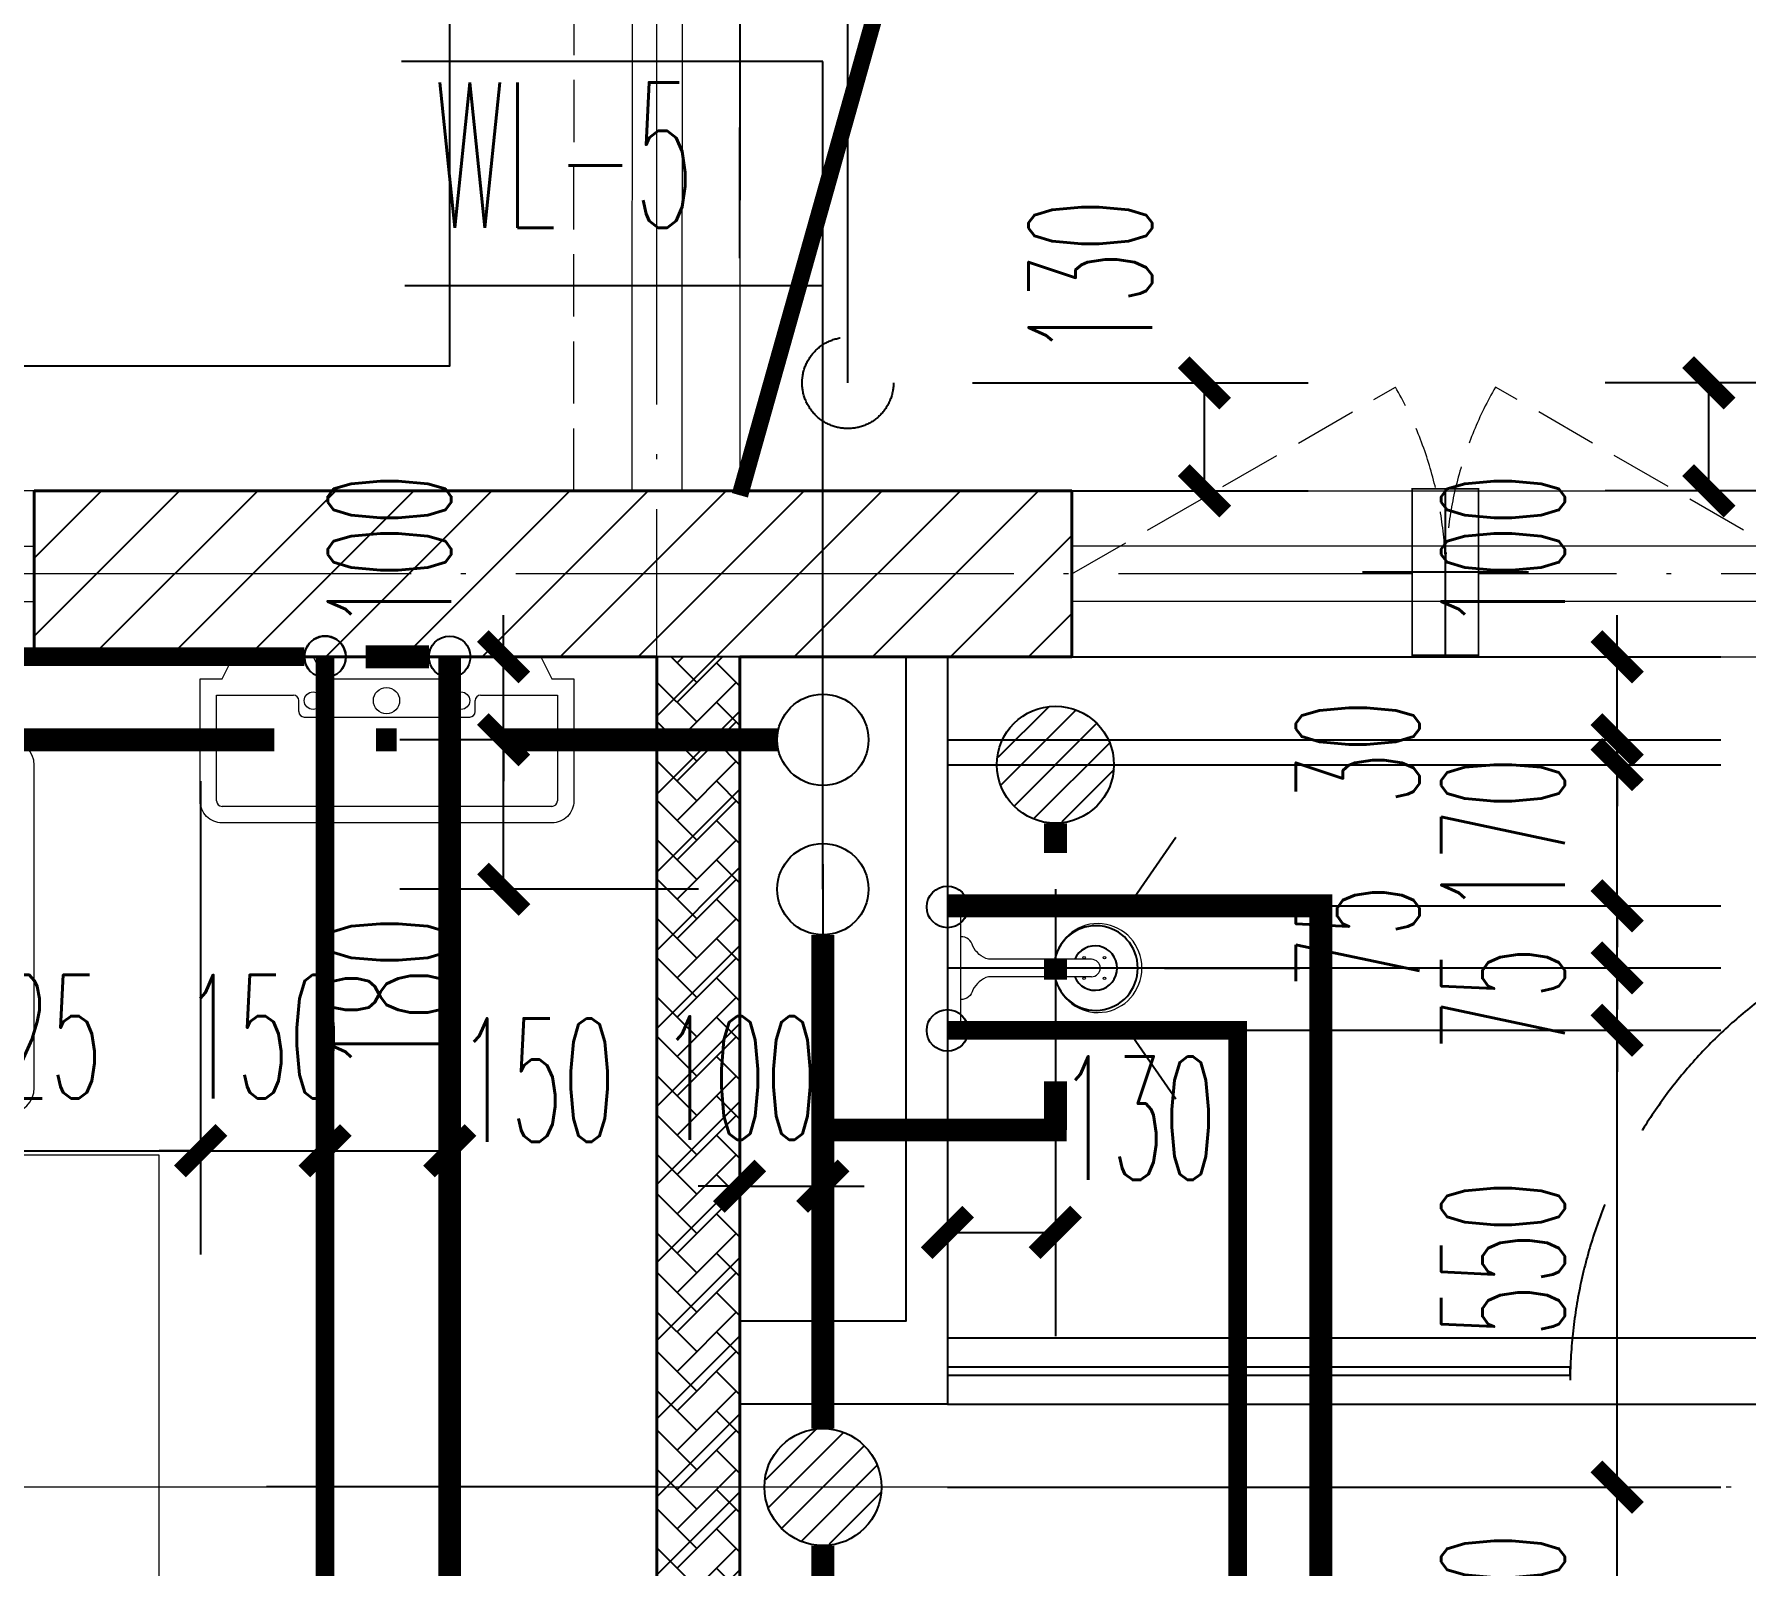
# Model space of a CAD drawing. Extents: x 27938 to 1042331, y -235042 to 1535213.
# Drawn here: x 699367 to 701428, y 142487 to 144332 of the extents above; entities that cross this region are included whole.
import ezdxf

# ---------------------------------------------------------------- set-up
doc = ezdxf.new("R2010")
doc.units = 0
doc.header["$LTSCALE"] = 1000
doc.header["$MEASUREMENT"] = 0
doc.linetypes.add('DASH', pattern=[0.35, 0.25, -0.1])
doc.linetypes.add('DOTE', pattern=[2.42, 2, -0.2, 0.02, -0.2])
for name, color, linetype in [('$RECOVER_210609100354-13', 7, 'Continuous'), ('$RECOVER_210609100354-32', 7, 'Continuous'), ('$RECOVER_210609100354-5', 7, 'Continuous'), ('3.5方案汇报，与郭总、侯月琴确定户型_t8$0$2020.03.04 -1安徽标准化洋房户型(UA）_t8_t8$0$看线', 154, 'Continuous'), ('DIM_污水', 3, 'Continuous'), ('DIM_雨水', 3, 'Continuous'), ('DIM_餐饮排水', 3, 'Continuous'), ('EQUIP_地漏', 7, 'Continuous'), ('IP-bath&kitchen-JOHNSON', 4, 'Continuous'), ('P-bath&kitchen-JOHNSON', 4, 'Continuous'), ('PIPE-污水', 2, 'W'), ('PIPE-热给水', 5, 'RJ1'), ('PIPE-给水', 3, 'J1'), ('PIPE-餐饮排水', 41, 'P'), ('TWT_DIM', 3, 'Continuous'), ('VPIPE-污水', 2, 'W'), ('VPIPE-热给水', 5, 'RJ1'), ('VPIPE-给水', 3, 'TG_J'), ('VPIPE-雨水', 4, 'DASH'), ('VPIPE-餐饮排水', 41, 'P'), ('保温', 6, 'Continuous'), ('机电标识类', 1, 'Continuous'), ('看线', 251, 'Continuous')]:
    doc.layers.add(name, color=color, linetype=linetype)
for name, color, linetype, lineweight in [('DOTE', 19, 'DOTE', 9), ('LVTRY', 1, 'Continuous', 13), ('WALL', 9, 'Continuous', 40), ('WINDOW', 8, 'Continuous', 15), ('平面-栏杆', 135, 'Continuous', 15), ('平面-看线', 45, 'Continuous', 15), ('平面-空调室内机', 176, 'Continuous', 9), ('平面-空调预留孔', 173, 'Continuous', 15), ('空调', 76, 'Continuous', 13)]:
    doc.layers.add(name, color=color, linetype=linetype, lineweight=lineweight)
doc.styles.add('_TCH_DIM_T3', font='SIMPLEX.shx', dxfattribs={"width": 0.494118, "bigfont": 'GBCBIG.shx'})
doc.styles.add('_TWT_SERIAL', font='simplex.shx', dxfattribs={"width": 0.6, "oblique": 10, "height": 3, "bigfont": 'aadri.shx'})
doc.styles.add('DIM_FONT', font='SIMPLEX.shx', dxfattribs={"width": 0.56})
doc.styles.get("Standard").update_dxf_attribs({"font": 'gbenor.shx', "bigfont": 'gbcbig.shx'})
doc.styles.add('TG_LINETYPE', font='SIMPLEX', dxfattribs={"width": 0.8, "height": 3, "bigfont": 'HZTXT'})
doc.linetypes.add('J1', pattern='A,3,-0.2,["J1",Standard,S=0.25,R=0,X=-0.1,Y=-0.115],-0.35', length=3.55)
doc.linetypes.add('P', pattern='A,3,-0.2,["P",Standard,S=0.25,R=0,X=-0.1,Y=-0.115],-0.2', length=3.4)
doc.linetypes.add('RJ1', pattern='A,3,-0.2,["RJ1",Standard,S=0.25,R=0,X=-0.1,Y=-0.115],-0.5', length=3.7)
doc.linetypes.add('TG_J', pattern='A,2,-0.22,["J",TG_LINETYPE,S=0.1,R=0,X=-0.18,Y=-0.15],0', length=2.22)
doc.linetypes.add('W', pattern='A,3,-0.2,["W",Standard,S=0.25,R=0,X=-0.1,Y=-0.115],-0.2', length=3.4)
doc.dimstyles.new('_TWT_ARCH&&50', dxfattribs={"dimtxt": 148.75, "dimasz": 50, "dimexe": 125, "dimexo": 150, "dimgap": 63.125, "dimtad": 1, "dimdec": 0, "dimzin": 0, "dimdsep": 46, "dimtxsty": '_TCH_DIM_T3', "dimblk": 'ARCHTICK', "dimcen": 0.09, "dimclrt": 7, "dimazin": 2, "dimtfac": 1, "dimtdec": 0, "dimtix": 1, "dimtmove": 2, "dimatfit": 3, "dimfxl": 1, "dimtolj": 1, "dimtzin": 0, "dimarcsym": 0})
pattern_1 = [(45, (0, 47.75), (-47.022601, 47.022601), [])]

# ---------------------------------------------------------------- blocks, each defined once
blk = doc.blocks.new('GFDGDGRDGRDG')
at = {"layer": 'DOTE', "linetype": 'DOTE', "ltscale": 0.3}
for p, q in [((593293.7, 368758.3), (593293.7, 376108.3)), ((626393.7, 371458.3), (573593.7, 371458.3)), ((573593.7, 370358.3), (626393.7, 370358.3))]:
    blk.add_line(p, q, dxfattribs=at)
blk = doc.blocks.new('dongkong')
at = {"color": 0}
blk.add_wipeout([(-603756, 210771), (-603756, 210570.8), (-603836, 210570.8), (-603836, 210771)], dxfattribs=at)
at = {"layer": '机电标识类', "color": 0, "linetype": 'DASH', "ltscale": 400}
for p, q in [((-603796, 210771), (-603796, 210570.8)), ((-603896, 210670.7), (-603696, 210670.7))]:
    blk.add_line(p, q, dxfattribs=at)
at = {"layer": '空调', "color": 0, "linetype": 'DASH', "const_width": 2}
blk.add_lwpolyline([(-603756, 210771), (-603756, 210570.8), (-603836, 210570.8), (-603836, 210771)], close=True, dxfattribs=at)
blk = doc.blocks.new('VDVDVDCZSCCS')
at = {"layer": '保温', "linetype": 'ByBlock', "ltscale": 10}
h = blk.add_hatch(dxfattribs=at)
h.set_pattern_fill('AR-HBONE', color=251, scale=55)
h.set_pattern_definition([(45, (0, 0), (0, 47.4157523), [100.584, -33.528]), (135, (23.708, 23.708), (3e-15, 47.4157523), [100.584, -33.528])])
h.paths.add_polyline_path([(554116.6, 373623.7), (554116.5, 371023.7), (554016.5, 371023.7), (554016.6, 373623.7)])
at = {"layer": '保温', "color": 251, "linetype": 'ByBlock', "ltscale": 10}
blk.add_line((554116.6, 373623.7), (554016.6, 373623.7), dxfattribs=at)
blk = doc.blocks.new('rtyg7uyhg')
at = {"layer": 'LVTRY', "color": 0}
for p, q in [((194234.6, 45488.8), (193621, 45488.8)), ((193590.3, 45458.1), (193590.3, 45069.5)), ((193925.8, 45440.4), (193940.1, 45432.2)), ((194265.3, 45069.5), (194265.3, 45458.1)), ((193896.4, 45429.9), (193857.6, 45326.3)), ((193682.3, 45407), (193887.8, 45407)), ((193875.3, 45316), (193945.6, 45401.5)), ((194111.9, 45407), (194173.3, 45407)), ((193621, 45130.8), (193621, 45345.6)), ((194009.6, 45345.6), (194009.6, 45130.8)), ((194050.5, 45130.8), (194050.5, 45345.6)), ((194234.6, 45345.6), (194234.6, 45130.8)), ((193857.6, 45326.3), (193875.3, 45316)), ((193948.3, 45069.5), (193682.3, 45069.5)), ((194173.3, 45069.5), (194111.9, 45069.5)), ((193621, 45038.8), (194234.6, 45038.8))]:
    blk.add_line(p, q, dxfattribs=at)
for centre, radius in [((193866.4, 45437.7), 20.5), ((193989.2, 45437.7), 20.5), ((194071, 45437.7), 20.5), ((193815.3, 45238.2), 25.6), ((194137.5, 45238.2), 25.6)]:
    blk.add_circle(centre, radius, dxfattribs=at)
for centre, radius, start, end in [((193621, 45458.1), 30.7, 90, 180), ((194234.6, 45458.1), 30.7, 360, 90), ((193915.6, 45422.7), 20.5, 60, 159.4623), ((193929.8, 45414.5), 20.5, 320.5377, 60), ((193682.3, 45345.6), 61.4, 90, 180), ((193948.3, 45345.6), 61.4, 360, 90), ((194111.9, 45345.6), 61.4, 90, 180), ((194173.3, 45345.6), 61.4, 360, 90), ((193682.3, 45130.8), 61.4, 180, 270), ((193948.3, 45130.8), 61.4, 270, 360), ((194111.9, 45130.8), 61.4, 180, 270), ((194173.3, 45130.8), 61.4, 270, 360), ((193621, 45069.5), 30.7, 180, 270), ((194234.6, 45069.5), 30.7, 270, 360)]:
    blk.add_arc(centre, radius, start, end, dxfattribs=at)
at = {"layer": 'LVTRY', "color": 0, "style": 'DIM_FONT', "width": 0.8, "flags": 9}
for tag in ['YSIZE', 'XSIZE']:
    blk.add_attdef(tag, (193927.8, 45487.8), '', height=0.5, rotation=90, dxfattribs=at)
blk = doc.blocks.new('FRSDFDGDGDRGDR')
at = {"layer": '平面-空调预留孔', "color": 0}
for p, q in [((699618.9, 775447.8), (699746.3, 775447.8)), ((699746.3, 775447.8), (699746.3, 775355.4)), ((699612.3, 775044), (699612.3, 775441.2)), ((699726.5, 775348.8), (699739.7, 775348.8)), ((699719.9, 775342.2), (699719.9, 775143)), ((699726.5, 775136.4), (699739.7, 775136.4)), ((699746.3, 775129.8), (699746.3, 775037.4)), ((699746.3, 775037.4), (699618.9, 775037.4))]:
    blk.add_line(p, q, dxfattribs=at)
blk.add_lwpolyline([(699766.1, 775166.7), (699792.5, 775153.5), (699792.5, 775057.2), (699766.1, 775044), (699766.1, 775017.6), (699618.9, 775017.6, -0.414214), (699592.5, 775044), (699592.5, 775441.2, -0.414214), (699618.9, 775467.6), (699766.1, 775467.6), (699766.1, 775441.2), (699792.5, 775428), (699792.5, 775331.6), (699766.1, 775318.4)], format="xyb", close=True, dxfattribs=at)
for centre, radius in [((699739.7, 775331.6), 10.6), ((699739.7, 775243.2), 15.8), ((699739.7, 775153.5), 10.6)]:
    blk.add_circle(centre, radius, dxfattribs=at)
for centre, start, end in [((699618.9, 775441.2), 90, 180), ((699726.5, 775342.2), 90, 180), ((699739.7, 775355.4), 270, 360), ((699726.5, 775143), 180, 270), ((699739.7, 775129.8), 0, 90), ((699618.9, 775044), 180, 270)]:
    blk.add_arc(centre, 6.6, start, end, dxfattribs=at)
blk = doc.blocks.new('vcxvcdfvdxv')
at = {"layer": 'LVTRY', "color": 0}
blk.add_lwpolyline([(582893.7, 368758.3), (582893.7, 370758.3), (583993.7, 370758.3), (583993.7, 369632.3)], dxfattribs=at)
at = {"color": 8, "rotation": 90}
blk.add_blockref('FRSDFDGDGDRGDR', (1359511.2, -328434.2), dxfattribs=at)
at = {"color": 8}
blk.add_blockref('rtyg7uyhg', (389578.4, 325769.5), dxfattribs=at)
blk = doc.blocks.new('135')
blk.add_hatch(color=0).paths.add_polyline_path([(4.8, 1.8), (3.6, -1), (-4.7, 2.5), (-3.5, 5.3)])
at = {"color": 0}
for p, q in [((-5, 10.9), (-5, 30.5)), ((0, 0), (0, 39.1)), ((5, 10.9), (5, 32.3)), ((-6.3, 2.6), (5.4, -2.3)), ((-5.7, 2.9), (-5.2, 2.7)), ((-5.6, 18.9), (-3.4, 19.4)), ((-3.4, 19.4), (-5.5, 19.4)), ((5.2, 10.9), (-5.3, 10.9)), ((5.2, 9.7), (-5.2, 9.7)), ((-5.2, 2.7), (-3.8, 5.9)), ((-3.8, 5.9), (5.4, 2.1)), ((5.6, 18.9), (3.4, 19.3)), ((3.4, 19.3), (5.6, 19.3)), ((4.1, -1.2), (5.4, 2.1)), ((4.1, -1.2), (5.7, -1.8))]:
    blk.add_line(p, q, dxfattribs=at)
for centre, radius, start, end in [((6.2, 15.8), 13.5, 151.0147, 204.8403), ((-5.2, 22.1), 0.5, 335.7643, 151.0147), ((3.8, 18.1), 9.42, 155.7643, 171.9773), ((5.2, 22.3), 0.5, 29.8425, 204.574), ((-5.9, 17.2), 11.7, 10.475, 24.574), ((-6, 15.8), 13.4, 334.9111, 29.8425), ((13.5, 4.2), 20.5, 163.0924, 182.0012), ((-6, 3.6), 1, 184.2275, 248.4661), ((8.6, 15.5), 14.6, 166.278, 198.0953), ((13.5, 4.2), 19.5, 163.7443, 182.5269), ((-5.5, 3.3), 0.5, 181.9385, 247.2597), ((29.1, 6.7), 24, 172.9439, 199.2318), ((-6.3, 15.4), 12.4, 338.6449, 16.0476), ((26.4, 6.3), 20.6, 169.1454, 199.9526), ((5.9, -1.2), 1.17, 247.4597, 19.9526), ((5.9, -1.4), 0.5, 247.4597, 19.2318)]:
    blk.add_arc(centre, radius, start, end, dxfattribs=at)
blk.add_open_spline([(-5, 30.5), (-4.1, 31.3), (-2.3, 33), (0.9, 29.2), (3.5, 31.1), (5, 32.3)], degree=3, knots=[0, 0, 0, 0, 3.066329, 6.218313, 11.124135, 11.124135, 11.124135, 11.124135], dxfattribs=at)
blk = doc.blocks.new('SDFAWERAWER')
at = {"layer": 'LVTRY', "color": 0}
for p, q in [((593987.8, -1242190.5), (593978.2, -1242214)), ((594017.1, -1242202.5), (593987.8, -1242190.5)), ((594015.8, -1242220.4), (594027.2, -1242192.7)), ((594027.2, -1242192.7), (594033, -1242195.1)), ((593941.2, -1242210.1), (593783.7, -1242594.8)), ((593941.2, -1242210.1), (593964.6, -1242219.7)), ((594025.7, -1242203.9), (594018.5, -1242221.5)), ((594025.4, -1242210.8), (594021.5, -1242220.3)), ((594022.6, -1242211.4), (594029.8, -1242193.8)), ((594025.4, -1242210.8), (594031.1, -1242196.8)), ((594029.8, -1242193.8), (594031.1, -1242196.8)), ((594032.2, -1242197.2), (594033, -1242195.1)), ((594033, -1242195.1), (594034, -1242197.4)), ((594033.8, -1242197.9), (594034, -1242197.4)), ((594047.3, -1242200.9), (594035.9, -1242228.7)), ((594037.3, -1242210.8), (594088, -1242231.6)), ((594038.6, -1242229.7), (594045.2, -1242213.6)), ((594041.6, -1242228.5), (594051.2, -1242205)), ((594049.9, -1242202), (594043.3, -1242218.2)), ((594047.3, -1242200.9), (594049.9, -1242202)), ((594049.9, -1242202), (594051.2, -1242205)), ((593964.6, -1242219.7), (593807.2, -1242604.4)), ((594007.5, -1242226), (593978.2, -1242214)), ((594015.8, -1242220.4), (594021.7, -1242222.8)), ((594018.5, -1242221.5), (594021.5, -1242220.3)), ((594022.6, -1242220.7), (594021.7, -1242222.8)), ((594021.7, -1242222.8), (594023.9, -1242221.9)), ((594024.2, -1242221.4), (594023.9, -1242221.9)), ((594027.7, -1242234.3), (594078.4, -1242255)), ((594035.9, -1242228.7), (594038.6, -1242229.7)), ((594038.6, -1242229.7), (594041.6, -1242228.5)), ((594057.1, -1242246.3), (594066.7, -1242222.8)), ((593783.7, -1242594.8), (593807.2, -1242604.4)), ((593803.2, -1242641.3), (593812.8, -1242617.9)), ((593812.8, -1242617.9), (593842.2, -1242629.9)), ((593803.2, -1242641.3), (593832.6, -1242653.3)), ((593842.2, -1242629.9), (593832.6, -1242653.3)), ((593845.2, -1242628.6), (593833.8, -1242656.3)), ((593847.8, -1242629.7), (593836.5, -1242657.4)), ((593845.2, -1242628.6), (593842.2, -1242629.9)), ((593847.8, -1242629.7), (593845.2, -1242628.6)), ((593847.1, -1242661.8), (593858.5, -1242634.1)), ((593849.8, -1242662.9), (593861.2, -1242635.2)), ((593852.1, -1242661.9), (593862.1, -1242637.4)), ((593858.5, -1242634.1), (593861.2, -1242635.2)), ((593861.2, -1242635.2), (593862.1, -1242637.4)), ((593833.8, -1242656.3), (593832.6, -1242653.3)), ((593836.5, -1242657.4), (593833.8, -1242656.3)), ((593847.1, -1242661.8), (593849.8, -1242662.9))]:
    blk.add_line(p, q, dxfattribs=at)
blk.add_lwpolyline([(593823.5, -1242717), (594045.8, -1242173.9), (594036.5, -1242170.2), (593814.2, -1242713.2)], close=True, dxfattribs=at)
blk.add_arc((594075.3, -1242240), 15.3, 281.7932, 33.7019, dxfattribs=at)
for centre, major_axis, start_param, end_param in [((593974.2, -1242223.6), (3.93, 9.6), 0, 1.570796), ((593816.8, -1242608.3), (13.5, 33.1), 1.570796, 3.141593), ((593816.8, -1242608.3), (3.93, 9.6), 1.570796, 3.141593)]:
    blk.add_ellipse(centre, major_axis=major_axis, ratio=1, start_param=start_param, end_param=end_param, dxfattribs=at)
at = {"layer": 'P-bath&kitchen-JOHNSON', "color": 0, "linetype": 'DASH'}
blk.add_arc((593809.8, -1242714), 586.2, 67.5369, 157.1325, dxfattribs=at)
at = {"layer": 'LVTRY', "color": 8, "xscale": -1, "rotation": 157.7329157530927}
blk.add_blockref('135', (594045.3, -1242161.9), dxfattribs=at)
blk = doc.blocks.new('A$C5DCB2F21')
at = {"layer": 'IP-bath&kitchen-JOHNSON', "color": 0}
for p, q in [((-68.3, -213.2), (-157.7, -275)), ((68.2, -213.2), (157.6, -275)), ((-0.1, -261.4), (-0.1, -424.7))]:
    blk.add_line(p, q, dxfattribs=at)
for centre, major_axis, ratio, start_param, end_param in [((0, -178.8), (-51, 0), 0.990052, -1.36297, 4.504563), ((0, -177.8), (-26.8, 0), 0.994812, -1.167677, 4.309269)]:
    blk.add_ellipse(centre, major_axis=major_axis, ratio=ratio, start_param=start_param, end_param=end_param, dxfattribs=at)
at = {"layer": 'LVTRY', "color": 0}
for p, q in [((73.6, 0), (-73.6, 0)), ((-10.5, -173.5), (-10.5, -49.3)), ((10.6, -173.5), (10.6, -49.3))]:
    blk.add_line(p, q, dxfattribs=at)
blk.add_lwpolyline([(73.6, 0), (73.6, -15.8), (-73.6, -15.8), (-73.6, 0)], dxfattribs=at)
for points in [[(-26.3, -30.7, -0.364142), (-37.8, -15.8, -0.020495)], [(26.3, -30.7, 0.364142), (37.8, -15.8, 0.020495)], [(-10.5, -49.4, 0.214893), (-26.3, -30.7, 7.649644)], [(10.6, -49.3, -0.21439), (26.3, -30.7, -7.649644)]]:
    blk.add_lwpolyline(points, format="xyb", dxfattribs=at)
blk.add_arc((0, -173.5), 10.5, 180, 0, dxfattribs=at)
for centre, major_axis, ratio, start_param, end_param in [((0, -181.3), (53.6, 0), 0.987577, 1.76809, 7.656688), ((-12.4, -164.7), (0, 1.43), 0.85, -1.570796, 4.712389), ((12.5, -164.7), (0, 1.43), 0.85, 4.712389, 10.995574), ((-12.4, -189.2), (0, 1.43), 0.85, 4.712389, 10.995574), ((12.5, -189.2), (0, 1.43), 0.85, 4.712389, 10.995574)]:
    blk.add_ellipse(centre, major_axis=major_axis, ratio=ratio, start_param=start_param, end_param=end_param, dxfattribs=at)
blk = doc.blocks.new('_ArchTick')
at = {"color": 0, "linetype": 'ByBlock', "const_width": 0.4}
blk.add_lwpolyline([(-0.5, -0.5), (0.5, 0.5)], dxfattribs=at)
blk = doc.blocks.new('*D269')
at = {"layer": 'Defpoints', "color": 0}
for p in [(699717, 143582.3), (699867, 143582.3), (699867, 142987.2)]:
    blk.add_point(p, dxfattribs=at)
at = {"layer": 'TWT_DIM', "color": 0, "lineweight": -2}
for p, q in [((699717, 143432.3), (699717, 142862.2)), ((699867, 143432.3), (699867, 142862.2)), ((699717, 142987.2), (699867, 142987.2))]:
    blk.add_line(p, q, dxfattribs=at)
at = {"layer": 'TWT_DIM', "color": 0, "lineweight": -2, "xscale": 50, "yscale": 50, "zscale": 50}
for p, rotation in [((699717, 142987.2), 180.0004920847834), ((699867, 142987.2), 0.000492084783408903)]:
    blk.add_blockref('_ArchTick', p, dxfattribs=dict(at, rotation=rotation))
at = {"layer": 'TWT_DIM', "color": 7, "insert": (699971.9, 143072.3), "char_height": 148.75, "attachment_point": 5, "rotation": 0.0005, "style": '_TCH_DIM_T3'}
blk.add_mtext('\\A1;150', dxfattribs=at)
blk = doc.blocks.new('*D270')
at = {"layer": 'Defpoints', "color": 0}
for p in [(699567, 143582.3), (699717, 143582.3), (699717, 142987.2)]:
    blk.add_point(p, dxfattribs=at)
at = {"layer": 'TWT_DIM', "color": 0, "lineweight": -2}
for p, q in [((699567, 143432.3), (699567, 142862.2)), ((699717, 143432.3), (699717, 142862.2)), ((699567, 142987.2), (699517, 142987.2)), ((699567, 142987.2), (699717, 142987.2)), ((699717, 142987.2), (699767, 142987.2))]:
    blk.add_line(p, q, dxfattribs=at)
at = {"layer": 'TWT_DIM', "color": 0, "lineweight": -2, "xscale": 50, "yscale": 50, "zscale": 50}
for p, rotation in [((699567, 142987.2), 0.0004920847802036831), ((699717, 142987.2), 180.0004920847802)]:
    blk.add_blockref('_ArchTick', p, dxfattribs=dict(at, rotation=rotation))
at = {"layer": 'TWT_DIM', "color": 7, "insert": (699642, 143124.7), "char_height": 148.75, "attachment_point": 5, "rotation": 0.0005, "style": '_TCH_DIM_T3'}
blk.add_mtext('\\A1;150', dxfattribs=at)
blk = doc.blocks.new('*D271')
at = {"layer": 'Defpoints', "color": 0}
for p in [(699141.5, 143582.3), (699567, 143582.3), (699567, 142987.2)]:
    blk.add_point(p, dxfattribs=at)
at = {"layer": 'TWT_DIM', "color": 0, "lineweight": -2}
for p, q in [((699141.5, 143432.3), (699141.5, 142862.2)), ((699567, 143432.3), (699567, 142862.2)), ((699141.5, 142987.2), (699567, 142987.2))]:
    blk.add_line(p, q, dxfattribs=at)
at = {"layer": 'TWT_DIM', "color": 0, "lineweight": -2, "xscale": 50, "yscale": 50, "zscale": 50}
for p, rotation in [((699141.5, 142987.2), 180.0004920847841), ((699567, 142987.2), 0.0004920847841340695)]:
    blk.add_blockref('_ArchTick', p, dxfattribs=dict(at, rotation=rotation))
at = {"layer": 'TWT_DIM', "color": 7, "insert": (699354.2, 143124.7), "char_height": 148.75, "attachment_point": 5, "rotation": 0.0005, "style": '_TCH_DIM_T3'}
blk.add_mtext('\\A1;425', dxfattribs=at)
blk = doc.blocks.new('*D274')
at = {"layer": 'Defpoints', "color": 0}
for p in [(700346.6, 143912.3), (700776.2, 143912.3), (700346.6, 143782.3)]:
    blk.add_point(p, dxfattribs=at)
at = {"layer": 'TWT_DIM', "color": 0, "lineweight": -2}
for p, q in [((700496.6, 143912.3), (700901.2, 143912.3)), ((700776.2, 143782.3), (700776.2, 143912.3)), ((700496.6, 143782.3), (700901.2, 143782.3))]:
    blk.add_line(p, q, dxfattribs=at)
at = {"layer": 'TWT_DIM', "color": 0, "lineweight": -2, "xscale": 50, "yscale": 50, "zscale": 50}
for p, rotation in [((700776.2, 143912.3), 90), ((700776.2, 143782.3), 270)]:
    blk.add_blockref('_ArchTick', p, dxfattribs=dict(at, rotation=rotation))
at = {"layer": 'TWT_DIM', "color": 7, "insert": (700638.7, 144038.9), "char_height": 148.75, "attachment_point": 5, "rotation": 90, "style": '_TCH_DIM_T3'}
blk.add_mtext('\\A1;130', dxfattribs=at)
blk = doc.blocks.new('*D275')
at = {"layer": 'Defpoints', "color": 0}
for p in [(700346.8, 144450), (700216.6, 143912.4), (700346.6, 143912.3)]:
    blk.add_point(p, dxfattribs=at)
at = {"layer": 'TWT_DIM', "color": 0, "lineweight": -2}
for p, q in [((700216.7, 144062.4), (700216.9, 144575.1)), ((700346.6, 144062.3), (700346.9, 144575)), ((700216.9, 144450.1), (700346.8, 144450))]:
    blk.add_line(p, q, dxfattribs=at)
at = {"layer": 'TWT_DIM', "color": 0, "lineweight": -2, "xscale": 50, "yscale": 50, "zscale": 50}
for p, rotation in [((700216.9, 144450.1), 179.9756820544807), ((700346.8, 144450), 359.9756820544807)]:
    blk.add_blockref('_ArchTick', p, dxfattribs=dict(at, rotation=rotation))
at = {"layer": 'TWT_DIM', "color": 7, "insert": (700473.5, 144587.5), "char_height": 148.75, "attachment_point": 5, "rotation": 359.9757, "style": '_TCH_DIM_T3'}
blk.add_mtext('\\A1;130', dxfattribs=at)
blk = doc.blocks.new('*D276')
at = {"layer": 'Defpoints', "color": 0}
for p in [(699932, 143482.3), (700316.6, 143482.3), (700316.6, 143302.3)]:
    blk.add_point(p, dxfattribs=at)
at = {"layer": 'TWT_DIM', "color": 0, "lineweight": -2}
for p, q in [((700166.6, 143482.3), (699807, 143482.3)), ((699932, 143302.3), (699932, 143482.3)), ((700166.6, 143302.3), (699807, 143302.3))]:
    blk.add_line(p, q, dxfattribs=at)
at = {"layer": 'TWT_DIM', "color": 0, "lineweight": -2, "xscale": 50, "yscale": 50, "zscale": 50}
for p, rotation in [((699932, 143482.3), 90), ((699932, 143302.3), 270)]:
    blk.add_blockref('_ArchTick', p, dxfattribs=dict(at, rotation=rotation))
at = {"layer": 'TWT_DIM', "color": 7, "insert": (699794.5, 143175.7), "char_height": 148.75, "attachment_point": 5, "rotation": 90, "style": '_TCH_DIM_T3'}
blk.add_mtext('\\A1;180', dxfattribs=at)
blk = doc.blocks.new('*D277')
at = {"layer": 'Defpoints', "color": 0}
for p in [(699932, 143582.3), (700316.6, 143582.3), (700316.6, 143482.3)]:
    blk.add_point(p, dxfattribs=at)
at = {"layer": 'TWT_DIM', "color": 0, "lineweight": -2}
for p, q in [((699932, 143582.3), (699932, 143632.3)), ((700166.6, 143582.3), (699807, 143582.3)), ((699932, 143482.3), (699932, 143582.3)), ((700166.6, 143482.3), (699807, 143482.3)), ((699932, 143482.3), (699932, 143432.3))]:
    blk.add_line(p, q, dxfattribs=at)
at = {"layer": 'TWT_DIM', "color": 0, "lineweight": -2, "xscale": 50, "yscale": 50, "zscale": 50}
for p, rotation in [((699932, 143582.3), 270), ((699932, 143482.3), 90)]:
    blk.add_blockref('_ArchTick', p, dxfattribs=dict(at, rotation=rotation))
at = {"layer": 'TWT_DIM', "color": 7, "insert": (699794.5, 143708.9), "char_height": 148.75, "attachment_point": 5, "rotation": 90, "style": '_TCH_DIM_T3'}
blk.add_mtext('\\A1;100', dxfattribs=at)
blk = doc.blocks.new('*D278')
at = {"layer": 'Defpoints', "color": 0}
for p in [(700466.6, 143452.3), (700596.6, 143452.3), (700596.6, 142888.9)]:
    blk.add_point(p, dxfattribs=at)
at = {"layer": 'TWT_DIM', "color": 0, "lineweight": -2}
for p, q in [((700466.6, 143302.3), (700466.6, 142763.9)), ((700596.6, 143302.3), (700596.6, 142763.9)), ((700466.6, 142888.9), (700596.6, 142888.9))]:
    blk.add_line(p, q, dxfattribs=at)
at = {"layer": 'TWT_DIM', "color": 0, "lineweight": -2, "xscale": 50, "yscale": 50, "zscale": 50, "rotation": 180}
blk.add_blockref('_ArchTick', (700466.6, 142888.9), dxfattribs=at)
at = {"layer": 'TWT_DIM', "color": 0, "lineweight": -2, "xscale": 50, "yscale": 50, "zscale": 50}
blk.add_blockref('_ArchTick', (700596.6, 142888.9), dxfattribs=at)
at = {"layer": 'TWT_DIM', "color": 7, "insert": (700696.1, 143026.4), "char_height": 148.75, "attachment_point": 5, "style": '_TCH_DIM_T3'}
blk.add_mtext('\\A1;130', dxfattribs=at)
blk = doc.blocks.new('*D279')
at = {"layer": 'Defpoints', "color": 0}
for p in [(700216.4, 143482.3), (700316.5, 143482.3), (700316.5, 142944.5)]:
    blk.add_point(p, dxfattribs=at)
at = {"layer": 'TWT_DIM', "color": 0, "lineweight": -2}
for p, q in [((700216.4, 143332.3), (700216.3, 142819.5)), ((700316.5, 143332.3), (700316.4, 142819.5)), ((700216.3, 142944.5), (700166.3, 142944.5)), ((700216.3, 142944.5), (700316.5, 142944.5)), ((700316.5, 142944.5), (700366.5, 142944.5))]:
    blk.add_line(p, q, dxfattribs=at)
at = {"layer": 'TWT_DIM', "color": 0, "lineweight": -2, "xscale": 50, "yscale": 50, "zscale": 50}
for p, rotation in [((700216.3, 142944.5), 359.9971810419068), ((700316.5, 142944.5), 179.9971810419068)]:
    blk.add_blockref('_ArchTick', p, dxfattribs=dict(at, rotation=rotation))
at = {"layer": 'TWT_DIM', "color": 7, "insert": (700216.3, 143074.9), "char_height": 148.75, "attachment_point": 5, "rotation": 359.9972, "style": '_TCH_DIM_T3'}
blk.add_mtext('\\A1;100', dxfattribs=at)
blk = doc.blocks.new('*D288')
at = {"layer": 'Defpoints', "color": 0}
for p in [(700316.5, 142582), (701273.3, 142582), (700316.5, 142282.2)]:
    blk.add_point(p, dxfattribs=at)
at = {"layer": 'TWT_DIM', "color": 0, "lineweight": -2}
for p, q in [((701273.3, 142582), (701273.3, 142632)), ((700466.5, 142582), (701398.3, 142582)), ((701273.3, 142282.2), (701273.3, 142582)), ((700466.5, 142282.2), (701398.3, 142282.2)), ((701273.3, 142282.2), (701273.3, 142232.2))]:
    blk.add_line(p, q, dxfattribs=at)
at = {"layer": 'TWT_DIM', "color": 0, "lineweight": -2, "xscale": 50, "yscale": 50, "zscale": 50}
for p, rotation in [((701273.3, 142582), 270), ((701273.3, 142282.2), 90)]:
    blk.add_blockref('_ArchTick', p, dxfattribs=dict(at, rotation=rotation))
at = {"layer": 'TWT_DIM', "color": 7, "insert": (701135.8, 142432.1), "char_height": 148.75, "attachment_point": 5, "rotation": 90, "style": '_TCH_DIM_T3'}
blk.add_mtext('\\A1;300', dxfattribs=at)
blk = doc.blocks.new('*D289')
at = {"layer": 'Defpoints', "color": 0}
for p in [(700316.5, 143132.3), (701273.3, 143132.3), (700316.5, 142582)]:
    blk.add_point(p, dxfattribs=at)
at = {"layer": 'TWT_DIM', "color": 0, "lineweight": -2}
for p, q in [((700466.5, 143132.3), (701398.3, 143132.3)), ((701273.3, 142582), (701273.3, 143132.3)), ((700466.5, 142582), (701398.3, 142582))]:
    blk.add_line(p, q, dxfattribs=at)
at = {"layer": 'TWT_DIM', "color": 0, "lineweight": -2, "xscale": 50, "yscale": 50, "zscale": 50}
for p, rotation in [((701273.3, 143132.3), 90), ((701273.3, 142582), 270)]:
    blk.add_blockref('_ArchTick', p, dxfattribs=dict(at, rotation=rotation))
at = {"layer": 'TWT_DIM', "color": 7, "insert": (701135.8, 142857.2), "char_height": 148.75, "attachment_point": 5, "rotation": 90, "style": '_TCH_DIM_T3'}
blk.add_mtext('\\A1;550', dxfattribs=at)
blk = doc.blocks.new('*D290')
at = {"layer": 'Defpoints', "color": 0}
for p in [(700316.5, 143207.4), (701273.3, 143207.4), (700316.5, 143132.3)]:
    blk.add_point(p, dxfattribs=at)
at = {"layer": 'TWT_DIM', "color": 0, "lineweight": -2}
for p, q in [((701273.3, 143207.4), (701273.3, 143257.4)), ((700466.5, 143207.4), (701398.3, 143207.4)), ((701273.3, 143132.3), (701273.3, 143207.4)), ((700466.5, 143132.3), (701398.3, 143132.3)), ((701273.3, 143132.3), (701273.3, 143082.3))]:
    blk.add_line(p, q, dxfattribs=at)
at = {"layer": 'TWT_DIM', "color": 0, "lineweight": -2, "xscale": 50, "yscale": 50, "zscale": 50}
for p, rotation in [((701273.3, 143207.4), 270), ((701273.3, 143132.3), 90)]:
    blk.add_blockref('_ArchTick', p, dxfattribs=dict(at, rotation=rotation))
at = {"layer": 'TWT_DIM', "color": 7, "insert": (701135.8, 143169.9), "char_height": 148.75, "attachment_point": 5, "rotation": 90, "style": '_TCH_DIM_T3'}
blk.add_mtext('\\A1;75', dxfattribs=at)
blk = doc.blocks.new('*D291')
at = {"layer": 'Defpoints', "color": 0}
for p in [(700316.5, 143282.3), (701273.3, 143282.3), (700316.5, 143207.4)]:
    blk.add_point(p, dxfattribs=at)
at = {"layer": 'TWT_DIM', "color": 0, "lineweight": -2}
for p, q in [((701273.3, 143282.3), (701273.3, 143332.3)), ((700466.5, 143282.3), (701398.3, 143282.3)), ((701273.3, 143207.4), (701273.3, 143282.3)), ((700466.5, 143207.4), (701398.3, 143207.4)), ((701273.3, 143207.4), (701273.3, 143157.4))]:
    blk.add_line(p, q, dxfattribs=at)
at = {"layer": 'TWT_DIM', "color": 0, "lineweight": -2, "xscale": 50, "yscale": 50, "zscale": 50}
for p, rotation in [((701273.3, 143282.3), 270), ((701273.3, 143207.4), 90)]:
    blk.add_blockref('_ArchTick', p, dxfattribs=dict(at, rotation=rotation))
at = {"layer": 'TWT_DIM', "color": 7, "insert": (700960.8, 143244.9), "char_height": 148.75, "attachment_point": 5, "rotation": 90, "style": '_TCH_DIM_T3'}
blk.add_mtext('\\A1;75', dxfattribs=at)
blk = doc.blocks.new('*D292')
at = {"layer": 'Defpoints', "color": 0}
for p in [(700316.5, 143452.3), (701273.3, 143452.3), (700316.5, 143282.3)]:
    blk.add_point(p, dxfattribs=at)
at = {"layer": 'TWT_DIM', "color": 0, "lineweight": -2}
for p, q in [((701273.3, 143452.3), (701273.3, 143502.3)), ((700466.5, 143452.3), (701398.3, 143452.3)), ((701273.3, 143282.3), (701273.3, 143452.3)), ((700466.5, 143282.3), (701398.3, 143282.3)), ((701273.3, 143282.3), (701273.3, 143232.3))]:
    blk.add_line(p, q, dxfattribs=at)
at = {"layer": 'TWT_DIM', "color": 0, "lineweight": -2, "xscale": 50, "yscale": 50, "zscale": 50}
for p, rotation in [((701273.3, 143452.3), 270), ((701273.3, 143282.3), 90)]:
    blk.add_blockref('_ArchTick', p, dxfattribs=dict(at, rotation=rotation))
at = {"layer": 'TWT_DIM', "color": 7, "insert": (701135.8, 143367.3), "char_height": 148.75, "attachment_point": 5, "rotation": 90, "style": '_TCH_DIM_T3'}
blk.add_mtext('\\A1;170', dxfattribs=at)
blk = doc.blocks.new('*D293')
at = {"layer": 'Defpoints', "color": 0}
for p in [(700316.5, 143482.3), (701273.3, 143482.3), (700316.5, 143452.3)]:
    blk.add_point(p, dxfattribs=at)
at = {"layer": 'TWT_DIM', "color": 0, "lineweight": -2}
for p, q in [((701273.3, 143482.3), (701273.3, 143532.3)), ((700466.5, 143482.3), (701398.3, 143482.3)), ((701273.3, 143452.3), (701273.3, 143482.3)), ((700466.5, 143452.3), (701398.3, 143452.3)), ((701273.3, 143452.3), (701273.3, 143402.3))]:
    blk.add_line(p, q, dxfattribs=at)
at = {"layer": 'TWT_DIM', "color": 0, "lineweight": -2, "xscale": 50, "yscale": 50, "zscale": 50}
for p, rotation in [((701273.3, 143482.3), 270), ((701273.3, 143452.3), 90)]:
    blk.add_blockref('_ArchTick', p, dxfattribs=dict(at, rotation=rotation))
at = {"layer": 'TWT_DIM', "color": 7, "insert": (700960.8, 143467.3), "char_height": 148.75, "attachment_point": 5, "rotation": 90, "style": '_TCH_DIM_T3'}
blk.add_mtext('\\A1;30', dxfattribs=at)
blk = doc.blocks.new('*D294')
at = {"layer": 'Defpoints', "color": 0}
for p in [(700316.5, 143582.3), (701273.3, 143582.3), (700316.5, 143482.3)]:
    blk.add_point(p, dxfattribs=at)
at = {"layer": 'TWT_DIM', "color": 0, "lineweight": -2}
for p, q in [((701273.3, 143582.3), (701273.3, 143632.3)), ((700466.5, 143582.3), (701398.3, 143582.3)), ((701273.3, 143482.3), (701273.3, 143582.3)), ((700466.5, 143482.3), (701398.3, 143482.3)), ((701273.3, 143482.3), (701273.3, 143432.3))]:
    blk.add_line(p, q, dxfattribs=at)
at = {"layer": 'TWT_DIM', "color": 0, "lineweight": -2, "xscale": 50, "yscale": 50, "zscale": 50}
for p, rotation in [((701273.3, 143582.3), 270), ((701273.3, 143482.3), 90)]:
    blk.add_blockref('_ArchTick', p, dxfattribs=dict(at, rotation=rotation))
at = {"layer": 'TWT_DIM', "color": 7, "insert": (701135.8, 143708.9), "char_height": 148.75, "attachment_point": 5, "rotation": 90, "style": '_TCH_DIM_T3'}
blk.add_mtext('\\A1;100', dxfattribs=at)
blk = doc.blocks.new('*D406')
at = {"layer": 'Defpoints', "color": 0}
for p in [(701383.8, 143912.3), (701786.6, 143912.3), (701786.6, 143782.3)]:
    blk.add_point(p, dxfattribs=at)
at = {"layer": 'TWT_DIM', "color": 0, "lineweight": -2}
for p, q in [((701636.6, 143912.3), (701258.8, 143912.3)), ((701383.8, 143782.3), (701383.8, 143912.3)), ((701636.6, 143782.3), (701258.8, 143782.3))]:
    blk.add_line(p, q, dxfattribs=at)
at = {"layer": 'TWT_DIM', "color": 0, "lineweight": -2, "xscale": 50, "yscale": 50, "zscale": 50}
for p, rotation in [((701383.8, 143912.3), 90), ((701383.8, 143782.3), 270)]:
    blk.add_blockref('_ArchTick', p, dxfattribs=dict(at, rotation=rotation))
at = {"layer": 'TWT_DIM', "color": 7, "insert": (701521.3, 144039), "char_height": 148.75, "attachment_point": 5, "rotation": 90, "style": '_TCH_DIM_T3'}
blk.add_mtext('\\A1;130', dxfattribs=at)
blk = doc.blocks.new('$TwtSys$00000141')
for p, q in [((-141.3, 11.5), (-15.1, 137.7)), ((-141.3, 11.5), (-15.1, 137.7)), ((-130.8, -52.6), (52.6, 130.8)), ((-130.8, -52.6), (52.6, 130.8)), ((-99.7, -99.7), (99.7, 99.7)), ((-99.7, -99.7), (99.7, 99.7)), ((-48.5, -130.6), (131.4, 49.3)), ((-48.5, -130.6), (131.4, 49.3)), ((17.1, -138.4), (138.4, -17.1)), ((17.1, -138.4), (138.4, -17.1))]:
    blk.add_line(p, q)
blk.add_circle((0, 0), 141)
blk.add_circle((0, 0), 141)
blk = doc.blocks.new('$WINLIB2D$00000001')
at = {"color": 0}
for points in [[(-0.5, 0.5), (-0.5, -0.5)], [(-0.5, 0.5), (0.5, 0.5)], [(0.5, -0.5), (0.5, 0.5)], [(0.5, 0.1667), (-0.5, 0.1667)], [(0.5, -0.1667), (-0.5, -0.1667)], [(-0.5, -0.5), (0.5, -0.5)]]:
    blk.add_lwpolyline(points, dxfattribs=at)

msp = doc.modelspace()

# ---------------------------------------------------------------- hatches: boundary and pattern name
at = {"layer": '$RECOVER_210609100354-5'}
h = msp.add_hatch(dxfattribs=at)
h.set_pattern_fill('普通砖', color=256, scale=50, style=0)
h.set_pattern_definition(pattern_1)
h.paths.add_polyline_path([(700116.6, 143782.3), (699366.6, 143782.3), (699366.6, 143582.3), (700116.6, 143582.3), (700149.9, 143649)])
h = msp.add_hatch(dxfattribs=at)
h.set_pattern_fill('普通砖', color=256, scale=50, style=0)
h.set_pattern_definition(pattern_1)
h.paths.add_polyline_path([(700216.6, 143582.3), (700616.5, 143582.3), (700616.5, 143782.3), (700116.6, 143782.3), (700149.9, 143649)])
h = msp.add_hatch(dxfattribs=at)
h.set_pattern_fill('普通砖', color=256, scale=50, style=0)
h.set_pattern_definition(pattern_1)
h.paths.add_polyline_path([(700149.9, 143649), (700116.6, 143582.3), (700116.6, 140982.3), (700149.9, 140949), (700216.6, 140982.3), (700216.6, 143582.3)])
at = {"layer": 'PIPE-污水'}
for points in [[(700596.7, 143012.3), (700596.7, 142998.6), (700610.4, 142998.6)], [(700596.7, 143012.3), (700610.4, 143012.3), (700610.4, 142998.6)]]:
    msp.add_hatch(color=256, dxfattribs=at).paths.add_polyline_path(points)
at = {"layer": 'PIPE-热给水'}
for points in [[(700816.4, 143132.3), (700816.4, 143143.6), (700827.6, 143143.6)], [(700816.4, 143132.3), (700827.6, 143132.3), (700827.6, 143143.6)]]:
    msp.add_hatch(color=256, dxfattribs=at).paths.add_polyline_path(points)
at = {"layer": 'PIPE-给水'}
for points in [[(700916.4, 143282.3), (700916.4, 143296.1), (700930.1, 143296.1)], [(700916.4, 143282.3), (700930.1, 143282.3), (700930.1, 143296.1)]]:
    msp.add_hatch(color=256, dxfattribs=at).paths.add_polyline_path(points)

# ---------------------------------------------------------------- linework, layer by layer
at = {"layer": '$RECOVER_210609100354-13', "color": 8}
msp.add_line((700116.6, 142582.3), (699646.4, 142582.3), dxfattribs=at)
at = {"layer": '$RECOVER_210609100354-32', "color": 8}
for points in [[(700466.6, 143582.3), (700466.6, 142682), (700216.6, 142682)], [(700416.6, 143582.3), (700416.6, 142782), (700216.6, 142782)]]:
    msp.add_lwpolyline(points, dxfattribs=at)
at = {"layer": 'DIM_污水'}
for p, q in [((700316.6, 144029.3), (699813.1, 144029.3)), ((700316.6, 143302.3), (700316.6, 144029.3))]:
    msp.add_line(p, q, dxfattribs=at)
at = {"layer": 'DIM_雨水'}
msp.add_line((700346.6, 143912.3), (700346.6, 145054.3), dxfattribs=at)
at = {"layer": 'DIM_餐饮排水'}
for p, q in [((700316.6, 144299.5), (699809, 144299.5)), ((700316.6, 143482.3), (700316.6, 144299.5))]:
    msp.add_line(p, q, dxfattribs=at)
at = {"layer": 'IP-bath&kitchen-JOHNSON', "color": 8}
for p, q in [((700466.6, 142762), (701916.6, 142762)), ((700466.6, 142727), (701216.6, 142727)), ((700466.6, 142717), (701216.6, 142717)), ((701216.6, 142717), (701216.6, 142727)), ((700466.6, 142682), (701916.6, 142682))]:
    msp.add_line(p, q, dxfattribs=at)
at = {"layer": 'PIPE-污水', "ltscale": 0.5, "const_width": 27.5}
for points in [[(700596.7, 143381.8), (700596.7, 143346.1)], [(700316.6, 143247.3), (700316.6, 143012.3)], [(700596.7, 143218.6), (700596.7, 143193.5)], [(700596.7, 143071), (700596.7, 143012.3)], [(700596.7, 143012.3), (700316.6, 143012.3)], [(700316.6, 143012.3), (700316.6, 142652.5)], [(700316.6, 142511.5), (700316.6, 142432.3)]]:
    msp.add_lwpolyline(points, dxfattribs=at)
at = {"layer": 'PIPE-热给水', "ltscale": 0.5, "const_width": 22.5}
for points in [[(699692, 143582.3), (698991.5, 143582.3)], [(699717, 140682.3), (699717, 143582.3)], [(700816.4, 143132.3), (700466.6, 143132.2)], [(700816.4, 143132.3), (700816.4, 140682.3)]]:
    msp.add_lwpolyline(points, dxfattribs=at)
at = {"layer": 'PIPE-给水', "ltscale": 0.5, "const_width": 27.5}
for points in [[(699765.7, 143582.3), (699842, 143582.3)], [(699867, 140782.3), (699867, 143582.3)], [(700916.4, 143282.3), (700466.6, 143282.3)], [(700916.4, 143282.3), (700916.4, 141507.3)]]:
    msp.add_lwpolyline(points, dxfattribs=at)
at = {"layer": 'PIPE-餐饮排水', "ltscale": 0.5, "const_width": 27.5}
for points in [[(699655.7, 143482.3), (699091.5, 143482.3)], [(699803.2, 143482.3), (699778.2, 143482.3)], [(700261.6, 143482.3), (699930.7, 143482.3)]]:
    msp.add_lwpolyline(points, dxfattribs=at)
at = {"layer": 'VPIPE-污水'}
msp.add_circle((700316.6, 143302.3), 55, dxfattribs=at)
at = {"layer": 'VPIPE-热给水'}
for centre in [(699717, 143582.3), (700466.6, 143132.2)]:
    msp.add_circle(centre, 25, dxfattribs=at)
msp.add_arc((699717, 143582.3), 25, 315, 225, dxfattribs=at)
at = {"layer": 'VPIPE-给水'}
for centre in [(699867, 143582.3), (700466.6, 143280.9)]:
    msp.add_circle(centre, 25, dxfattribs=at)
at = {"layer": 'VPIPE-雨水'}
msp.add_circle((700346.6, 143912.3), 55, dxfattribs=at)
at = {"layer": 'VPIPE-餐饮排水'}
msp.add_circle((700316.6, 143482.3), 55, dxfattribs=at)
at = {"layer": 'WALL', "color": 8}
for p, q in [((700116.6, 143782.3), (699366.6, 143782.3)), ((699366.6, 143782.3), (699366.6, 143582.3)), ((700616.5, 143782.3), (700116.6, 143782.3)), ((700616.5, 143582.3), (700616.5, 143782.3)), ((699366.6, 143582.3), (700116.6, 143582.3)), ((700116.6, 143582.3), (700116.6, 140982.3)), ((700216.6, 143582.3), (700216.6, 140982.3)), ((700216.6, 143582.3), (700616.5, 143582.3))]:
    msp.add_line(p, q, dxfattribs=at)
at = {"layer": '平面-栏杆', "color": 8}
for points in [[(700086.9, 144482.3), (700086.6, 143782.3)], [(700146.9, 144482.3), (700146.6, 143782.3)]]:
    msp.add_lwpolyline(points, dxfattribs=at)
at = {"layer": '平面-看线', "color": 8, "linetype": 'DASH', "ltscale": 0.3}
msp.add_line((700016.6, 143782.3), (700016.9, 144482.3), dxfattribs=at)
at = {"layer": '平面-看线', "color": 8}
msp.add_lwpolyline([(700216.9, 144482.3), (700216.6, 143782.3)], dxfattribs=at)
at = {"layer": '看线', "color": 8, "ltscale": 0.5}
msp.add_lwpolyline([(700016.9, 144482.3), (699866.9, 144482.3), (699866.9, 143932.3), (698466.6, 143932.3), (698466.6, 143782.3)], dxfattribs=at)

# ---------------------------------------------------------------- block references
at = {"color": 8}
msp.add_blockref('vcxvcdfvdxv', (115522.9, -227776), dxfattribs=at)
at = {"layer": '3.5方案汇报，与郭总、侯月琴确定户型_t8$0$2020.03.04 -1安徽标准化洋房户型(UA）_t8_t8$0$看线', "ltscale": 10}
msp.add_blockref('GFDGDGRDGRDG', (106822.9, -227776), dxfattribs=at)
at = {"layer": 'EQUIP_地漏', "xscale": 0.5, "yscale": 0.5, "zscale": 0.5, "rotation": 180}
for p in [(700596.7, 143452.3), (700316.6, 142582)]:
    msp.add_blockref('$TwtSys$00000141', p, dxfattribs=at)
at = {"layer": 'IP-bath&kitchen-JOHNSON', "color": 8}
for name, p, rotation in [('A$C5DCB2F21', (700466.6, 143207.3), 90.00848852444699), ('SDFAWERAWER', (-318501.9, 1067867.5), 22.25976934310717)]:
    msp.add_blockref(name, p, dxfattribs=dict(at, rotation=rotation))
at = {"layer": 'WINDOW', "color": 8, "xscale": -900, "yscale": -200.000007973984, "zscale": -900, "rotation": 359.9999986448889}
msp.add_blockref('$WINLIB2D$00000001', (698916.6, 143682.3), dxfattribs=at)

# ---------------------------------------------------------------- texts
at = {"layer": 'DIM_污水', "color": 7, "style": '_TWT_SERIAL', "width": 0.48}
msp.add_text('WL-5', height=175, dxfattribs=at).set_placement((699848.1, 144099.3))

# ---------------------------------------------------------------- dimensions: what is measured, and where the dimension line sits
at = {"layer": 'TWT_DIM'}
for base, p1, p2, angle, picture, middle in [((700346.8, 144450), (700216.6, 143912.4), (700346.6, 143912.3), 359.9757, '*D275', (700473.5, 144587.5)), ((700776.2, 143912.3), (700346.6, 143782.3), (700346.6, 143912.3), 90, '*D274', (700638.7, 144038.9)), ((701383.8, 143912.3), (701786.6, 143782.3), (701786.6, 143912.3), 90, '*D406', (701521.3, 144039)), ((699932, 143582.3), (700316.6, 143482.3), (700316.6, 143582.3), 90, '*D277', (699794.5, 143708.9)), ((699867, 142987.2), (699717, 143582.3), (699867, 143582.3), 0.0005, '*D269', (699971.9, 143072.3)), ((699932, 143482.3), (700316.6, 143302.3), (700316.6, 143482.3), 90, '*D276', (699794.5, 143175.7)), ((700316.5, 142944.5), (700216.4, 143482.3), (700316.5, 143482.3), 359.9972, '*D279', (700216.3, 143074.9)), ((700596.6, 142888.9), (700466.6, 143452.3), (700596.6, 143452.3), 0, '*D278', (700696.1, 143026.4)), ((701273.3, 143282.3), (700316.5, 143207.4), (700316.5, 143282.3), 90, '*D291', (700960.8, 143244.9))]:
    dim = msp.add_linear_dim(base=base, p1=p1, p2=p2, angle=angle, dimstyle='_TWT_ARCH&&50', dxfattribs=at)
    dim.commit()
    dim.dimension.update_dxf_attribs({"geometry": picture, "text_midpoint": middle, "dimtype": 129})
for p1, p2, distance, picture, middle in [((699141.5151, 143582.3273), (699566.9763, 143582.3309), -595.149, '*D271', (699354.2496, 143124.6801)), ((699567, 143582.3), (699717, 143582.3), -595.1, '*D270', (699642, 143124.7)), ((700316.5, 143282.3), (700316.5, 143452.3), -956.8, '*D292', (701135.8, 143367.3)), ((700316.5, 143132.3), (700316.5, 143207.4), -956.8, '*D290', (701135.8, 143169.9)), ((700316.5, 142582), (700316.5, 143132.3), -956.8, '*D289', (701135.8, 142857.2)), ((700316.5, 142282.2), (700316.5, 142582), -956.8, '*D288', (701135.8, 142432.1))]:
    dim = msp.add_aligned_dim(p1=p1, p2=p2, distance=distance, dimstyle='_TWT_ARCH&&50', dxfattribs=at)
    dim.commit()
    dim.dimension.update_dxf_attribs({"geometry": picture, "text_midpoint": middle})

# ---------------------------------------------------------------- next in the draw order: block references
at = {"layer": '平面-空调室内机', "color": 8, "ltscale": 0.3, "xscale": -1, "rotation": 180}
msp.add_blockref('dongkong', (1304862.5, 354355.4), dxfattribs=at)

# ---------------------------------------------------------------- next in the draw order: linework, layer by layer
at = {"color": 8, "const_width": 20}
msp.add_lwpolyline([(700216.6, 143776.9), (700394.8, 144410.3), (701916.9, 144576.9)], dxfattribs=at)
at = {"layer": 'WINDOW', "color": 8, "linetype": 'DASH', "ltscale": 0.3}
for points in [[(700616.6, 143682.3), (701006.3, 143907.3, -0.131605), (701066.6, 143682.3)], [(700616.6, 143682.3), (701006.3, 143907.3, -0.131605), (701066.6, 143682.3)], [(701516.6, 143682.3), (701126.8, 143907.3, 0.131605), (701066.6, 143682.3)], [(701516.6, 143682.3), (701126.8, 143907.3, 0.131605), (701066.6, 143682.3)]]:
    msp.add_lwpolyline(points, format="xyb", dxfattribs=at)

# ---------------------------------------------------------------- next in the draw order: block references
at = {"color": 8}
msp.add_blockref('VDVDVDCZSCCS', (146100, -230041.4), dxfattribs=at)
at = {"layer": 'WINDOW', "color": 8, "xscale": 900, "yscale": -200.000007973984, "zscale": 900, "rotation": 359.9999986448876}
msp.add_blockref('$WINLIB2D$00000001', (701066.5, 143682.3), dxfattribs=at)

# ---------------------------------------------------------------- next in the draw order: dimensions: what is measured, and where the dimension line sits
at = {"layer": 'TWT_DIM'}
for base, p1, p2, picture, middle in [((701273.3, 143582.3), (700316.5, 143482.3), (700316.5, 143582.3), '*D294', (701135.8, 143708.9)), ((701273.3, 143482.3), (700316.5, 143452.3), (700316.5, 143482.3), '*D293', (700960.8, 143467.3))]:
    dim = msp.add_linear_dim(base=base, p1=p1, p2=p2, angle=90, dimstyle='_TWT_ARCH&&50', dxfattribs=at)
    dim.commit()
    dim.dimension.update_dxf_attribs({"geometry": picture, "text_midpoint": middle, "dimtype": 129})

doc.saveas('drawing.dxf')
